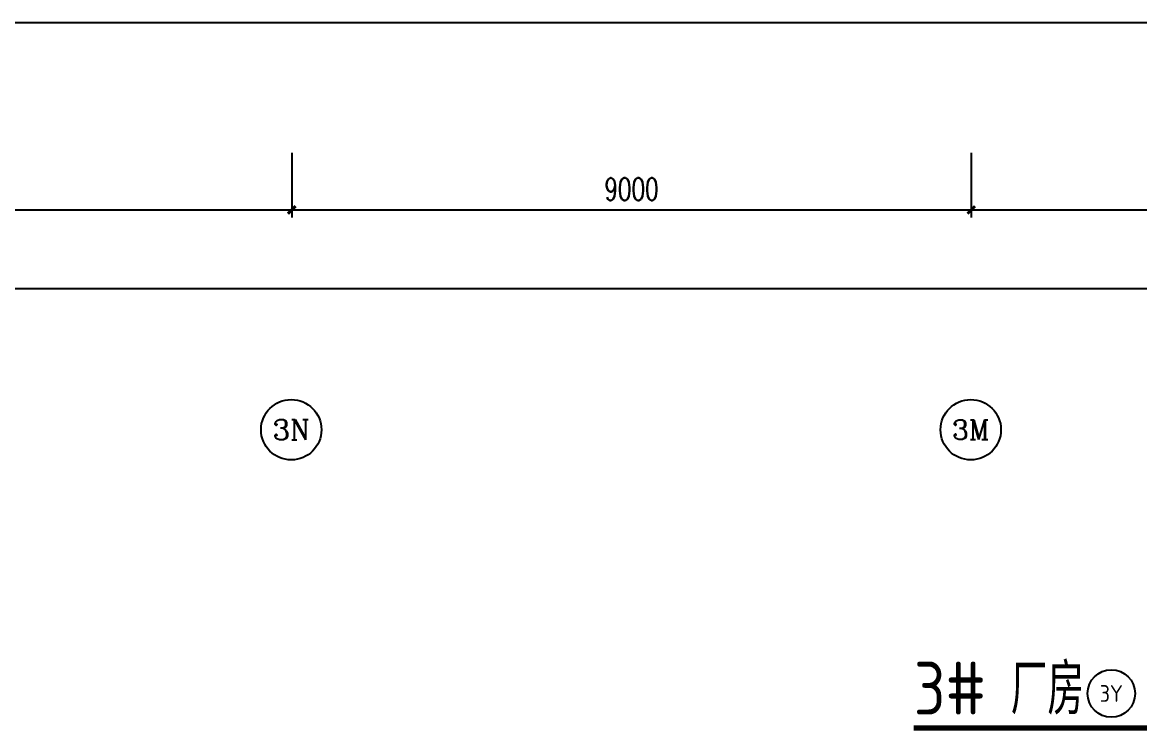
# Model space of a CAD drawing. Extents: x -2377130 to 293730, y -2 to 754590.
# Drawn here: x -172867 to -158069, y 507556 to 516937 of the extents above; entities that cross this region are included whole.
import ezdxf
from ezdxf.enums import TextEntityAlignment as Align

# ---------------------------------------------------------------- set-up
doc = ezdxf.new("R2010")
doc.units = 0
doc.header["$LTSCALE"] = 1000
doc.header["$MEASUREMENT"] = 0
doc.layers.get('Defpoints').update_dxf_attribs({"color": 210})
for name, color, linetype in [('A-AXIS-D', 1, 'Continuous'), ('AS-WALL', 40, 'Continuous'), ('DIM_SYMB', 3, 'Continuous'), ('PUB_TEXT', 7, 'Continuous')]:
    doc.layers.add(name, color=color, linetype=linetype)
doc.styles.add('_TCH_AXIS', font='COMPLEX', dxfattribs={"bigfont": 'GBCBIG'})
doc.styles.add('_TCH_DIM_T3', font='SIMPLEX', dxfattribs={"width": 0.705882, "bigfont": 'GBCBIG'})
doc.styles.get("Standard").update_dxf_attribs({"font": 'gbenor.shx', "bigfont": 'gbcbig.shx'})
doc.dimstyles.new('_TCH_ARCH&&100', dxfattribs={"dimtxt": 297.5, "dimasz": 100, "dimexe": 100, "dimexo": 100, "dimgap": 126.25, "dimtad": 1, "dimdec": 0, "dimzin": 0, "dimdsep": 46, "dimtxsty": '_TCH_DIM_T3', "dimblk": 'ARCHTICK', "dimcen": 0.09, "dimclrt": 7, "dimazin": 2, "dimtfac": 1, "dimtdec": 0, "dimtix": 1, "dimtmove": 2, "dimatfit": 3, "dimfxl": 0, "dimtolj": 1, "dimtzin": 0, "dimarcsym": 0})

# ---------------------------------------------------------------- blocks, each defined once
blk = doc.blocks.new('_ArchTick')
at = {"color": 0, "linetype": 'ByBlock', "const_width": 0.4}
blk.add_lwpolyline([(-0.5, -0.5), (0.5, 0.5)], dxfattribs=at)
blk = doc.blocks.new('*D1854')
at = {"layer": 'A-AXIS-D', "color": 0, "lineweight": -2}
for p, q in [((-246199, 515211), (-246199, 513313)), ((-60499, 515211), (-60499, 513313)), ((-246199, 513413), (-60499, 513413))]:
    blk.add_line(p, q, dxfattribs=at)
at = {"layer": 'Defpoints', "color": 0}
for p in [(-246199, 515311), (-60499, 515311), (-60499, 513413)]:
    blk.add_point(p, dxfattribs=at)
at = {"layer": 'A-AXIS-D', "color": 0, "lineweight": -2, "xscale": 100, "yscale": 100, "zscale": 100, "rotation": 180}
blk.add_blockref('_ArchTick', (-246199, 513413), dxfattribs=at)
at = {"layer": 'A-AXIS-D', "color": 0, "lineweight": -2, "xscale": 100, "yscale": 100, "zscale": 100}
blk.add_blockref('_ArchTick', (-60499, 513413), dxfattribs=at)
at = {"layer": 'A-AXIS-D', "color": 7, "insert": (-153349, 513688), "char_height": 297.5, "attachment_point": 5, "style": '_TCH_DIM_T3'}
blk.add_mtext('\\A1;185700', dxfattribs=at)
blk = doc.blocks.new('*D1822')
at = {"layer": 'A-AXIS-D', "color": 0, "lineweight": -2}
for p, q in [((-178299, 515211), (-178299, 514353)), ((-169299, 515211), (-169299, 514353)), ((-178299, 514453), (-169299, 514453))]:
    blk.add_line(p, q, dxfattribs=at)
at = {"layer": 'Defpoints', "color": 0}
for p in [(-178299, 515311), (-169299, 515311), (-169299, 514453)]:
    blk.add_point(p, dxfattribs=at)
at = {"layer": 'A-AXIS-D', "color": 0, "lineweight": -2, "xscale": 100, "yscale": 100, "zscale": 100, "rotation": 180}
blk.add_blockref('_ArchTick', (-178299, 514453), dxfattribs=at)
at = {"layer": 'A-AXIS-D', "color": 0, "lineweight": -2, "xscale": 100, "yscale": 100, "zscale": 100}
blk.add_blockref('_ArchTick', (-169299, 514453), dxfattribs=at)
at = {"layer": 'A-AXIS-D', "color": 7, "insert": (-173799, 514728), "char_height": 297.5, "attachment_point": 5, "style": '_TCH_DIM_T3'}
blk.add_mtext('\\A1;9000', dxfattribs=at)
blk = doc.blocks.new('*D1821')
at = {"layer": 'A-AXIS-D', "color": 0, "lineweight": -2}
for p, q in [((-169299, 515211), (-169299, 514353)), ((-160299, 515211), (-160299, 514353)), ((-169299, 514453), (-160299, 514453))]:
    blk.add_line(p, q, dxfattribs=at)
at = {"layer": 'Defpoints', "color": 0}
for p in [(-169299, 515311), (-160299, 515311), (-160299, 514453)]:
    blk.add_point(p, dxfattribs=at)
at = {"layer": 'A-AXIS-D', "color": 0, "lineweight": -2, "xscale": 100, "yscale": 100, "zscale": 100, "rotation": 180}
blk.add_blockref('_ArchTick', (-169299, 514453), dxfattribs=at)
at = {"layer": 'A-AXIS-D', "color": 0, "lineweight": -2, "xscale": 100, "yscale": 100, "zscale": 100}
blk.add_blockref('_ArchTick', (-160299, 514453), dxfattribs=at)
at = {"layer": 'A-AXIS-D', "color": 7, "insert": (-164799, 514728), "char_height": 297.5, "attachment_point": 5, "style": '_TCH_DIM_T3'}
blk.add_mtext('\\A1;9000', dxfattribs=at)
blk = doc.blocks.new('*D1820')
at = {"layer": 'A-AXIS-D', "color": 0, "lineweight": -2}
for p, q in [((-160299, 515211), (-160299, 514353)), ((-151299, 515211), (-151299, 514353)), ((-160299, 514453), (-151299, 514453))]:
    blk.add_line(p, q, dxfattribs=at)
at = {"layer": 'Defpoints', "color": 0}
for p in [(-160299, 515311), (-151299, 515311), (-151299, 514453)]:
    blk.add_point(p, dxfattribs=at)
at = {"layer": 'A-AXIS-D', "color": 0, "lineweight": -2, "xscale": 100, "yscale": 100, "zscale": 100, "rotation": 180}
blk.add_blockref('_ArchTick', (-160299, 514453), dxfattribs=at)
at = {"layer": 'A-AXIS-D', "color": 0, "lineweight": -2, "xscale": 100, "yscale": 100, "zscale": 100}
blk.add_blockref('_ArchTick', (-151299, 514453), dxfattribs=at)
at = {"layer": 'A-AXIS-D', "color": 7, "insert": (-155799, 514728), "char_height": 297.5, "attachment_point": 5, "style": '_TCH_DIM_T3'}
blk.add_mtext('\\A1;9000', dxfattribs=at)

msp = doc.modelspace()

# ---------------------------------------------------------------- linework, layer by layer
at = {"layer": 'A-AXIS-D', "color": 8}
for centre in [(-169305.6, 511541.7), (-160305.6, 511541.7)]:
    msp.add_circle(centre, 400, dxfattribs=at)
at = {"layer": 'AS-WALL', "color": 8}
msp.add_line((-252788.4, 516937.5), (-54309.8, 516937.5), dxfattribs=at)
at = {"layer": 'DIM_SYMB', "color": 8, "const_width": 70}
msp.add_lwpolyline([(-161059.8, 507591.3), (-155005.8, 507591.3)], dxfattribs=at)
at = {"layer": 'PUB_TEXT', "color": 8}
msp.add_circle((-158443.5, 508048.6), 315, dxfattribs=at)

# ---------------------------------------------------------------- texts
at = {"layer": 'PUB_TEXT', "color": 8, "style": '_TCH_AXIS'}
for s, height, p, p2 in [('3N', 270.86, (-169550.7, 511406.3), (-169060.5, 511406.3)), ('3M', 260.31, (-160553.5, 511411.6), (-160057.7, 511411.6))]:
    msp.add_text(s, height=height, dxfattribs=at).set_placement(p, p2, align=Align.FIT)
at = {"layer": 'PUB_TEXT', "color": 8}
for s, height, p in [('厂房', 675.18, (-159776.4, 507768.6)), ('3#', 700, (-161059.8, 507768.6))]:
    msp.add_text(s, height=height, dxfattribs=at).set_placement(p)
at = {"layer": 'PUB_TEXT', "color": 8, "width": 1.142806}
msp.add_text('3Y', height=221.71, dxfattribs=at).set_placement((-158596.5, 507937.7), (-158290.4, 507937.7), align=Align.FIT)

# ---------------------------------------------------------------- dimensions: what is measured, and where the dimension line sits
at = {"layer": 'A-AXIS-D', "color": 8}
for base, p1, p2, picture, middle in [((-60499.3, 513413.4), (-246199.3, 515311.4), (-60499.3, 515311.4), '*D1854', (-153349.3, 513688.4)), ((-169299.3, 514453.4), (-178299.3, 515311.4), (-169299.3, 515311.4), '*D1822', (-173799.3, 514728.4)), ((-160299.3, 514453.4), (-169299.3, 515311.4), (-160299.3, 515311.4), '*D1821', (-164799.3, 514728.4)), ((-151299.3, 514453.4), (-160299.3, 515311.4), (-151299.3, 515311.4), '*D1820', (-155799.3, 514728.4))]:
    dim = msp.add_linear_dim(base=base, p1=p1, p2=p2, angle=0, dimstyle='_TCH_ARCH&&100', override={"dimgap": 0}, dxfattribs=at)
    dim.commit()
    dim.dimension.update_dxf_attribs({"geometry": picture, "text_midpoint": middle, "dimtype": 161})

doc.saveas('drawing.dxf')
